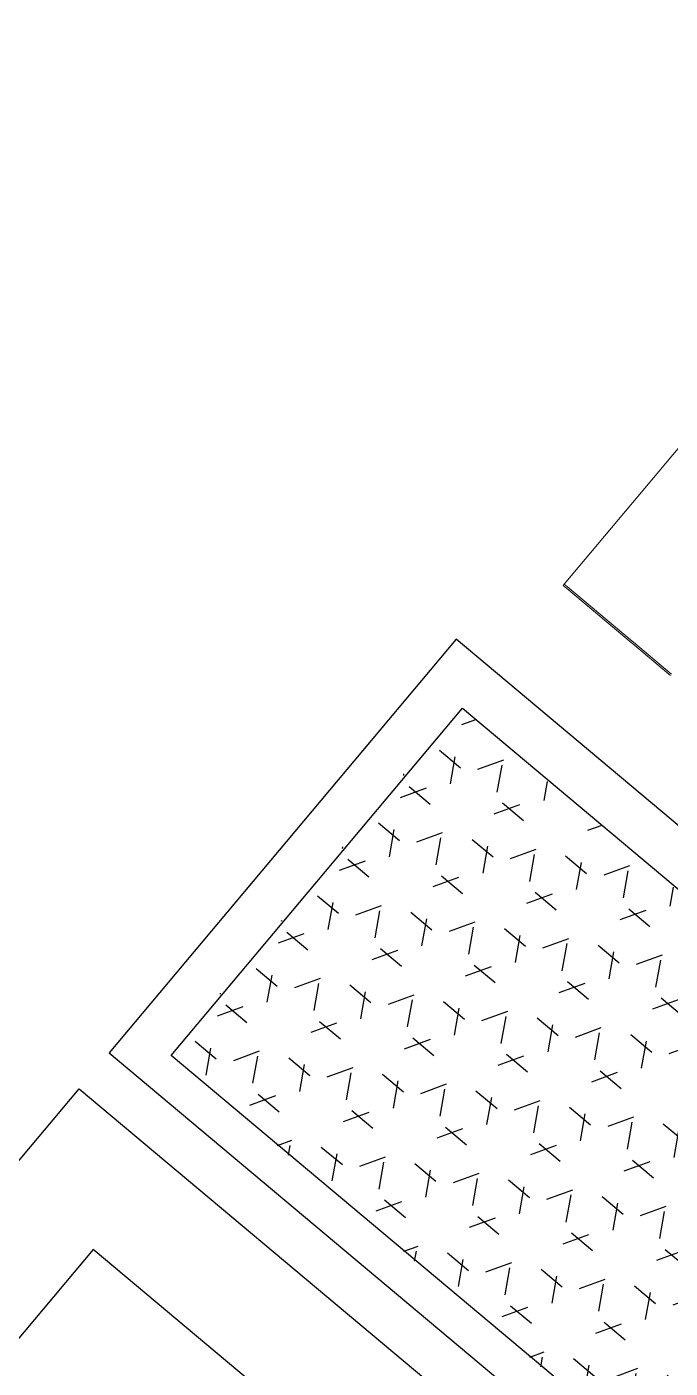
# Model space of a CAD drawing. Header units: metres. Extents: x 822482 to 822767, y 9662202 to 9662512.
# Drawn here: x 822648.821 to 822649.119, y 9662450.714 to 9662451.335 of the extents above; entities that cross this region are included whole.
import ezdxf

# ---------------------------------------------------------------- set-up
doc = ezdxf.new("R2010")
doc.units = ezdxf.units.M
doc.layers.add('ARQ_NE_EQUIPAMENTOS', color=7, linetype='Continuous')
doc.layers.add('INOX_MOB', color=252, linetype='Continuous')
doc.layers.add('ARQ_NE_GRELHAS', color=7, linetype='Continuous', true_color=0x0032c7)
doc.layers.add('NE_PESSOAS', color=8, linetype='Continuous', lineweight=0)

# ---------------------------------------------------------------- blocks, each defined once
blk = doc.blocks.new('COZINHA TRAMONTINA')
at = {"lineweight": 0, "transparency": 33554687}
for p, q in [((-1.200799999999909, 0.767939441877843), (-1.599199999999909, 0.767939441877843)), ((-1.599199999999909, 0.7659226892465008), (-1.599199999999909, 0.767939441877843)), ((-1.599199999999909, 0.7268987366244458), (-1.599199999999909, 0.7659226892465008)), ((-1.599199999999909, 0.7260975121414098), (-1.599199999999909, 0.7268987366244458)), ((-1.599199999999909, 0.7041071888518493), (-1.599199999999909, 0.7260975121414098)), ((-1.599199999999909, 0.7030685508052305), (-1.599199999999909, 0.7041071888518493))]:
    blk.add_line(p, q, dxfattribs=at)
at = {"layer": 'NE_PESSOAS', "lineweight": 0, "transparency": 33554687}
for p, q in [((-1.599199999999655, 0.7679394418778429), (-1.599999999999909, 0.7679394418778429)), ((-1.599999999999909, 0.7659226892465085), (-1.599999999999909, 0.7679394418778429)), ((-1.599999999999909, 0.7679394418778429), (-1.599999999999909, 0.7676699770808)), ((-1.599999999999909, 0.7268987366244346), (-1.599999999999909, 0.7659226892465085)), ((-1.599199999999655, 0.7679394418778429), (-1.599199999999655, 0.7659226892465085)), ((-1.599199999999655, 0.7659226892465085), (-1.599199999999655, 0.7268987366244346)), ((-1.599999999999909, 0.7260975121414504), (-1.599999999999909, 0.7268987366244346)), ((-1.599199999999655, 0.7268987366244346), (-1.599199999999655, 0.7260975121414504)), ((-1.599999999999909, 0.7041071888519355), (-1.599999999999909, 0.7260975121414504)), ((-1.599199999999655, 0.7260975121414504), (-1.599199999999655, 0.7041071888519355)), ((-1.599999999999909, 0.7030685508052557), (-1.599999999999909, 0.7041071888519355)), ((-1.599199999999655, 0.7041071888519355), (-1.599199999999655, 0.7030685508052557))]:
    blk.add_line(p, q, dxfattribs=at)
blk = doc.blocks.new('GRELHAS')
at = {"layer": 'ARQ_NE_GRELHAS', "transparency": 33554687}
h = blk.add_hatch(dxfattribs=at)
h.set_pattern_fill('HEX', color=256, scale=0.003999999999999995, angle=180, style=0)
h.set_pattern_definition([(180, (446.9710085010156, -439.6071907859296), (-1.387778780781446e-17, -0.02199704526160001), [0.01270000000000001, -0.02540000000000002]), (299.9999999999998, (446.9710085010156, -439.6071907859296), (0.01905000000474173, 0.01099852263079999), [0.0127, -0.0254]), (239.9999999999998, (446.9583085002378, -439.6071907822043), (0.01905000000474171, -0.01099852263080001), [0.01269999999999978, -0.02539999999999956])])
h.paths.add_polyline_path([(737.8243064470589, -131.4376043090597), (737.8243064451963, -131.2277088770643), (736.8611812517047, -131.2277088677511), (736.8611812535673, -131.4376043053344)])
for points in [[(737.8470757035539, -131.210096581839), (736.8340757051483, -131.210096581839), (736.8340757023543, -131.460096581839), (737.8470757044852, -131.4600965837017)], [(737.8243064470589, -131.4376043090597), (736.8611812535673, -131.4376043053344), (736.8611812517047, -131.2277088677511), (737.8243064451963, -131.2277088770643)]]:
    blk.add_lwpolyline(points, close=True, dxfattribs=at)
blk = doc.blocks.new('TANQUE 800x700x900')
at = {"layer": 'INOX_MOB'}
blk.add_lwpolyline([(3.637978807091713e-12, -0.3060606060571445), (0.4903030303030391, -0.3060606060607824, 0.414213562373095), (0.5303030303039122, -0.2660606060599093), (0.5303030303039122, 0.2599999999983993, 0.4142135623730953), (0.4903030303030391, 0.2999999999992724), (0, 0.2999999999992724)], format="xyb", close=True, dxfattribs=at)
blk.add_lwpolyline([(0.04000000000087311, 0.0172999999995227), (0.04000000000087311, 0.2599999999983993), (0.4703030302971456, 0.2599999999947613, -0.4142135623730953), (0.4903030303012201, 0.2399999999979627), (0.4903030303012201, -0.2460606060558348, -0.414213562373095), (0.4703030303044216, -0.2660606060635473), (0.0400000000026921, -0.2660606060599093), (0.03999999999905413, -0.0172999999995227)], format="xyb", dxfattribs=at)
blk = doc.blocks.new('A$C8f1b9c42')
at = {"layer": 'ARQ_NE_EQUIPAMENTOS', "transparency": 33554687, "xscale": -1.320000000000002, "yscale": 1.320000000000001, "zscale": 1.32, "rotation": 359.999999999835}
blk.add_blockref('TANQUE 800x700x900', (372.9079877194017, -251.1382374595851), dxfattribs=at)
at = {"layer": 'ARQ_NE_EQUIPAMENTOS', "linetype": 'Continuous', "lineweight": 0, "transparency": 33554687, "rotation": 270}
blk.add_blockref('COZINHA TRAMONTINA', (372.1181330336258, -253.4648018022999), dxfattribs=at)
at = {"layer": 'ARQ_NE_GRELHAS', "linetype": 'Continuous', "transparency": 33554687}
blk.add_blockref('GRELHAS', (-364.939087244682, -120.3537672478706), dxfattribs=at)

msp = doc.modelspace()

# ---------------------------------------------------------------- block references
at = {"ltscale": 10, "rotation": 140.0090103764572}
msp.add_blockref('A$C8f1b9c42', (822772.889044792, 9662018.469655523), dxfattribs=at)

doc.saveas('drawing.dxf')
